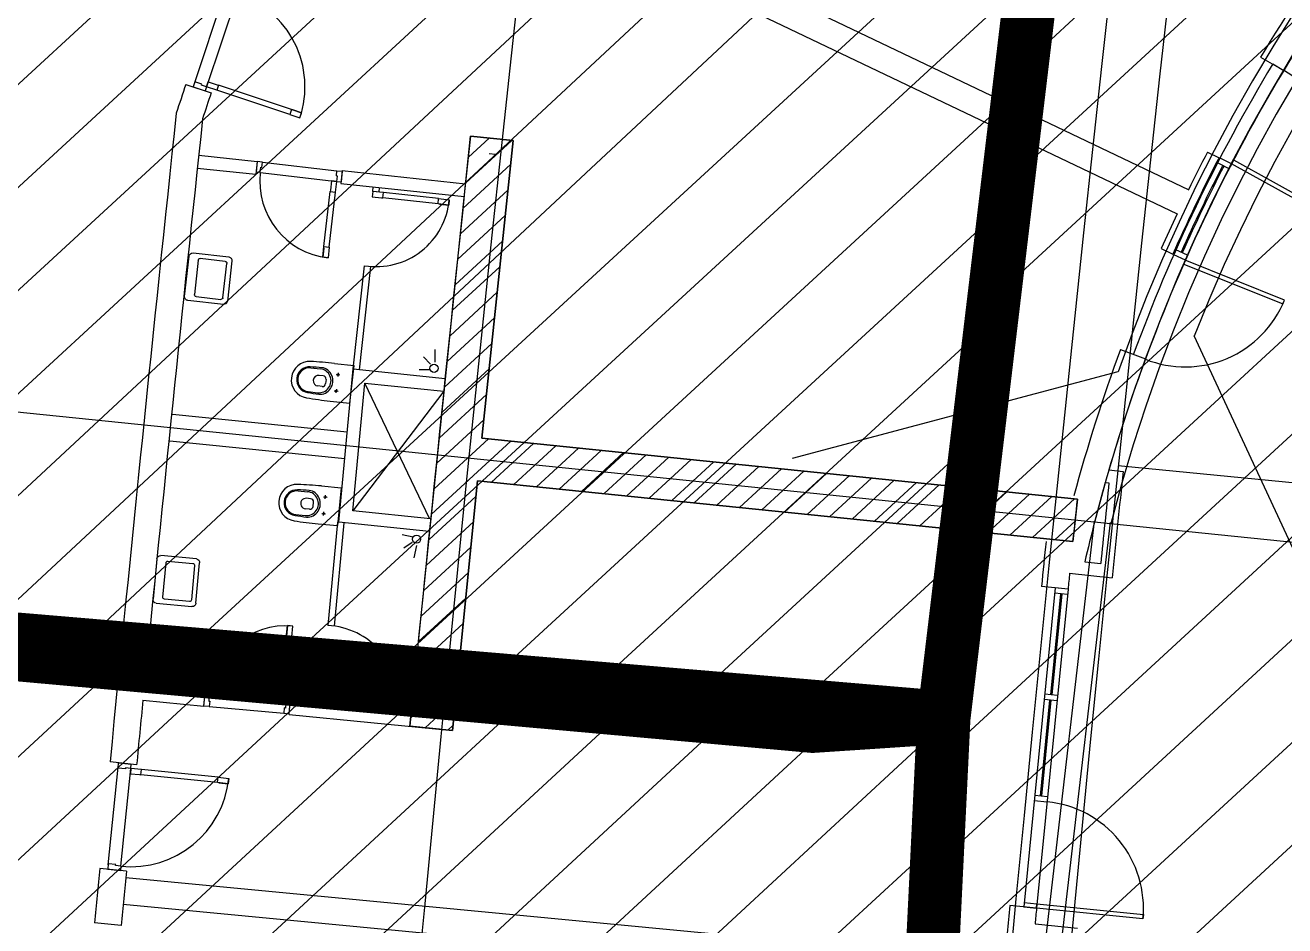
# Model space of a CAD drawing. Extents: x -678889171 to 586587, y -792238163 to 335485.
# Drawn here: x -678771950 to -678760169, y -791989199 to -791980772 of the extents above; entities that cross this region are included whole.
import ezdxf
from ezdxf.enums import TextEntityAlignment as Align

# ---------------------------------------------------------------- set-up
doc = ezdxf.new("R2010")
doc.units = 0
doc.header["$MEASUREMENT"] = 0
for name, color, linetype in [('A-FLOR-PATT', 252, 'Continuous'), ('A-SITE-PATT', 252, 'Continuous'), ('A-WALL', 252, 'Continuous')]:
    doc.layers.add(name, color=color, linetype=linetype)
for name, color, linetype, lineweight in [('BASEMENT3 LAYOUT$0$A-TABL-TEXT', 252, 'Continuous', 30), ('BASEMENT3 LAYOUT$0$HATCH11', 252, 'Continuous', 15), ('BASEMENT3 LAYOUT$0$HATCH2', 252, 'Continuous', 15), ('BASEMENT3 LAYOUT$0$HATCH7', 252, 'Continuous', 15)]:
    doc.layers.add(name, color=color, linetype=linetype, lineweight=lineweight)
doc.styles.add('Ground floor Towers$0$$Bas01-Rname$0$EN-SC', font='swissc.ttf')
doc.styles.add('Ground floor Towers$0$$Bas01-Rname$0$EN-SCL', font='swisscl.ttf')
doc.styles.add('Ground floor Towers$0$04-Ground Floor$0$V2-lower ground$0$LEVEL  FOR LICENSE LOWER GR$0$$LG- LEVEL$0$AR-SR', font='sarb.shx')

# ---------------------------------------------------------------- blocks, each defined once
blk = doc.blocks.new('A$C61C61320')
at = {"layer": 'BASEMENT3 LAYOUT$0$HATCH11'}
h = blk.add_hatch(dxfattribs=at)
h.set_pattern_fill('JIS_WOOD', color=256, scale=1000, style=0)
h.set_pattern_definition([(45, (-55979.95959305647, -92778.05480168064), (-499.9999991609842, 499.9999991609843), [])])
edge = h.paths.add_edge_path()
edge.add_line((-21467.74319023453, -134455.7384705361), (-52625.22989511769, -137297.8907696561))
edge.add_arc((469730.797268165, -78930.5305383486), 525606.8567419754, 175.7647423383216, 186.3757064635938, ccw=False)
edge.add_arc((-39265.1562679424, -44102.43736154633), 15691.08979022459, 0.9729785529091828, 165.2727067888424, ccw=False)
edge.add_arc((542230.0773749191, -76004.92878418005), 566720.1514529854, 176.7459500062832, 185.9199427217102)
at = {"layer": 'BASEMENT3 LAYOUT$0$HATCH2'}
h = blk.add_hatch(dxfattribs=at)
h.set_pattern_fill('JIS_WOOD', color=256, scale=1000, style=0)
h.set_pattern_definition([(45, (-845211.5632561638, -471074.8112416068), (-499.9999991609842, 499.9999991609843), [])])
edge = h.paths.add_edge_path()
edge.add_line((-87728.88771757309, -14436.92520058164), (11085.99286301623, -14077.61977391216))
edge.add_line((11085.9928630162, -14077.61977391216), (11086.00013759563, -61296.12011963065))
edge.add_line((11086.00013759569, -61296.12011963065), (-23868.16462742418, -60220.57708285929))
edge.add_line((-23868.16462742421, -60220.57708285929), (-23388.15647815715, -47455.2645226442))
edge.add_arc((-38984.06513334403, -44366.02445463254), 15898.9235792472, 348.7958745272753, 525.9866040010601)
edge.add_line((-54409.82303213701, -40516.12001080933), (-55179.78612954497, -49076.3717473704))
edge.add_line((-55179.78612954495, -49076.3717473704), (-87616.00626249687, -47227.09333388295))
edge.add_line((-87616.00626249681, -47227.09333388295), (-87728.88771757303, -14436.92520058164))
at = {"layer": 'BASEMENT3 LAYOUT$0$HATCH7'}
h = blk.add_hatch(dxfattribs=at)
h.set_pattern_fill('JIS_WOOD', color=256, scale=1000, style=0)
h.set_pattern_definition([(45, (-95575.72641586163, -175160.5677797335), (-499.9999991609842, 499.9999991609843), [])])
edge = h.paths.add_edge_path()
edge.add_line((-93671.42387769371, -154054.9431899884), (-93352.28011348587, -174711.9075518902))
edge.add_line((-93352.28011348587, -174711.9075518902), (-49398.28305342048, -174321.9428492732))
edge.add_arc((-49194.7644366367, -173977.2776182104), 400.2673467584944, 239.4389137010584, 436.7722825904112)
edge.add_line((-49103.17453308101, -173587.6300358392), (-49353.17453308101, -169321.0603725039))
edge.add_arc((765187.6152318742, -69570.4512780355), 820625.9088071947, 178.5717505264322, 186.9818142228341, ccw=False)
edge.add_line((-55183.34322072996, -49116.28952082794), (-86992.42594180122, -47875.38068783496))
edge.add_line((-86992.42594180116, -47875.38068783496), (-86999.8191618316, -136404.81269691))
edge.add_line((-86999.81916183163, -136404.81269691), (-87007.19406194473, -152784.6622732603))
edge.add_line((-87007.19406194473, -152784.6622732603), (-93671.42387769371, -154054.9431899884))
at = {"layer": 'BASEMENT3 LAYOUT$0$A-TABL-TEXT', "const_width": 500, "elevation": 212771.999991763}
blk.add_lwpolyline([(-55177.9904923368, -49002.55585763077), (-54541.06010160525, -40908.81723323351, -0.4123632474485285), (-36062.28517638973, -28707.6033656245)], format="xyb", dxfattribs=at)
at = {"layer": 'BASEMENT3 LAYOUT$0$A-TABL-TEXT', "const_width": 500}
blk.add_lwpolyline([(-93352.28011348587, -174516.9252005816), (-47927.38834524783, -174323.9099120742, -0.04910831258971037), (-55178.17453308101, -49001.92520058164), (-88972.05165299936, -47526.12244615683)], format="xyb", dxfattribs=at)
blk.add_lwpolyline([(-88972.05165299936, -47526.12244615683), (-56400.42352081719, -49133.16288274137), (-55178.17453308101, -49001.92520058164)], dxfattribs=at)
blk = doc.blocks.new('2')
at = {"layer": 'BASEMENT3 LAYOUT$0$A-TABL-TEXT', "const_width": 500, "elevation": 212771.999991763}
blk.add_lwpolyline([(62742.86580925656, 183194.8048470006), (63379.79619998811, 191288.5434713978, -0.4123632474485285), (81858.57112520363, 203489.7573390068)], format="xyb", dxfattribs=at)
at = {"layer": 'BASEMENT3 LAYOUT$0$A-TABL-TEXT', "const_width": 500}
blk.add_lwpolyline([(24568.57618810749, 57680.4355040497), (69993.46795634553, 57873.45079255712, -0.04910831258971037), (62742.68176851235, 183195.4355040497), (28948.804648594, 184671.2382584745)], format="xyb", dxfattribs=at)
blk.add_lwpolyline([(28948.804648594, 184671.2382584745), (61520.43278077617, 183064.19782189), (62742.68176851235, 183195.4355040497)], dxfattribs=at)
blk = doc.blocks.new('GR')
at = {"layer": 'A-FLOR-PATT'}
for p, q in [((26618.96307469231, 206860.6816046859), (34729.27404533423, 203384.4132558206)), ((26520.61232921985, 206630.8400205776), (34629.0638985672, 203155.3686544535)), ((25651.91007026314, 204891.084531714, -6.574195595121092e-08), (25396.92650033495, 204007.1256078572, -6.574195595121092e-08)), ((25767.2090603314, 204857.8258052017, -6.574195595121092e-08), (25512.2254904032, 203973.8668813448, -6.574195595121092e-08)), ((35349.39748034748, 204651.8328961796), (35570.61208709466, 204535.3047894221)), ((35466.02040989546, 204593.441794973, 1.488461722580064e-07), (35571.30498032064, 204535.8643755243, 1.479190342348887e-07)), ((25316.68640044038, 203988.6404809622, -6.574195595121094e-08), (25556.69629218946, 203918.6744044494, -6.574195595121094e-08)), ((25399.69806087771, 204016.7338570296, -6.574195595121092e-08), (25385.84025816422, 203968.6926111678, -6.574195595121092e-08)), ((25385.84025816422, 203968.6926111678, -6.574195595121092e-08), (25501.13924823241, 203935.4338846554, -6.574195595121092e-08)), ((25466.95580508412, 203997.3329332307, -6.574195595121092e-08), (25399.69806087771, 204016.7338570296, -6.574195595121092e-08)), ((25464.18424454141, 203987.7246840583, -6.574195595121092e-08), (25466.95580508412, 203997.3329332307, -6.574195595121092e-08)), ((25512.2254904032, 203973.8668813448, -6.574195595121092e-08), (25464.18424454141, 203987.7246840583, -6.574195595121092e-08)), ((25512.2254904032, 203973.8668813448, -6.574195595121092e-08), (25501.13924823241, 203935.4338846554, -6.574195595121092e-08)), ((25512.2254904032, 203973.8668813448, -6.574195595121092e-08), (25526.08329311669, 204021.9081272066, -6.574195595121092e-08)), ((25608.30798212677, 203946.1512759179, -6.574195595121092e-08), (25512.2254904032, 203973.8668813448, -6.574195595121092e-08)), ((25526.08329311669, 204021.9081272066, -6.574195595121092e-08), (25609.67506091619, 203997.7955504851, -6.574195595121092e-08)), ((25622.16578484025, 203994.1925217797, -6.574195595121092e-08), (25608.30798212677, 203946.1512759179, -6.574195595121092e-08)), ((26300.10192253647, 203746.5989168436, -6.574195595121092e-08), (25608.30798212677, 203946.1512759179, -6.574195595121092e-08)), ((25609.67506091619, 203997.7955504851, -6.574195595121092e-08), (25622.16578484025, 203994.1925217797, -6.574195595121092e-08)), ((26313.95972524996, 203794.6401627054, -6.574195595121092e-08), (25622.16578484025, 203994.1925217797, -6.574195595121092e-08)), ((26313.95972524996, 203794.6401627054, -6.574195595121092e-08), (26300.10192253647, 203746.5989168436, -6.574195595121092e-08)), ((26300.10192253647, 203746.5989168436, -6.574195595121092e-08), (26396.18441426003, 203718.8833114166, -6.574195595121092e-08)), ((26410.04221697352, 203766.9245572784, -6.574195595121092e-08), (26313.95972524996, 203794.6401627054, -6.574195595121092e-08)), ((26410.04221697352, 203766.9245572784, -6.574195595121092e-08), (26326.45044917402, 203791.0371339999, -6.574195595121092e-08)), ((26326.45044917402, 203791.0371339999, -6.574195595121092e-08), (26410.04221697352, 203766.9245572784, -6.574195595121092e-08)), ((26396.18441426003, 203718.8833114166, -6.574195595121092e-08), (26410.04221697352, 203766.9245572784, -6.574195595121092e-08)), ((34889.34818850685, 203742.8102617834), (34999.64552603102, 203695.3928861613)), ((35118.56946254278, 203642.2904258154, 2.175255374017379e-06), (35009.09499908883, 203691.4365533603, 4.810829676843426e-08)), ((27889.29756909339, 201878.8577702939, -6.574195595121094e-08), (27997.24634466367, 203612.5995698221, -6.574195595121094e-08)), ((27970.15810725655, 203175.6836526786, -6.574195595121094e-08), (28383.24076390371, 203588.7663093258, -6.574195595121094e-08)), ((27984.99722878332, 203415.0291772321, -6.574195595121094e-08), (28171.79038381274, 203601.8223322615, -6.574195595121094e-08)), ((28396.49792576922, 203587.9477446614, -6.574195595121094e-08), (27997.2463446637, 203612.5995698221, -6.574195595121094e-08)), ((27997.24634466367, 203612.5995698221, -6.574195595121094e-08), (28396.49792576919, 203587.9477446614, -6.574195595121094e-08)), ((28217.4231492769, 200793.6700365212, -6.574195595121094e-08), (28396.49792576922, 203587.9477446614, -6.574195595121094e-08)), ((28396.49792576919, 203587.9477446614, -6.574195595121094e-08), (28217.42314927687, 200793.6700365212, -6.574195595121094e-08)), ((35098.09190940001, 203596.6760660449, 2.171769487684828e-06), (34988.61744594591, 203645.8221935896, 4.462241043587695e-08)), ((35118.74673959915, 203644.3949870893, -1.204310603594496e-07), (35136.76200915845, 203680.1084308144, -1.204310603594496e-07)), ((36011.5828387387, 203194.0132456973, -1.204310603594496e-07), (35118.74673959915, 203644.3949870893, -1.204310603594496e-07)), ((35136.76200915845, 203680.1084308144, -1.204310603594496e-07), (36029.59810829805, 203229.7266894224, -1.204310603594496e-07)), ((28177.46824219518, 203458.2349011116), (28236.53759658394, 203453.8681701193)), ((25464.06016340789, 203330.65308213, -6.574195595121094e-08), (26013.68319388296, 203294.5750677696, -6.574195595121094e-08)), ((27955.3189857298, 202936.3381281251, -6.574195595121094e-08), (28382.0887858822, 203363.1079282775, -6.574195595121094e-08)), ((26013.68319388296, 203294.5750677696, -6.574195595121094e-08), (26005.73588062068, 203174.8384908201, -6.574195595121094e-08)), ((26014.00522932272, 203294.5539289188, -1.314839119024219e-07), (26006.6327979201, 203194.8260629274, -1.314839119024219e-07)), ((26063.86916231844, 203290.8677132175, -1.314839119024219e-07), (26014.00522932272, 203294.5539289188, -1.314839119024219e-07)), ((26046.52394431668, 203191.8770903664, -1.314839119024219e-07), (26050.21016001798, 203241.7410233621, -1.314839119024219e-07)), ((26050.21016001798, 203241.7410233621, -1.314839119024219e-07), (26060.18294661713, 203241.0037802218, -1.314839119024219e-07)), ((26060.18294661713, 203241.0037802218, -1.314839119024219e-07), (26063.86916231844, 203290.8677132175, -1.314839119024219e-07)), ((26063.86916231843, 203290.8677132175, -1.314839119024219e-07), (26761.96422425846, 203239.2606933992, -1.314839119024219e-07)), ((26758.27800855716, 203189.3967604036, -1.314839119024219e-07), (26761.96422425846, 203239.2606933992, -1.314839119024219e-07)), ((26761.96422425846, 203239.2606933992, -1.314839119024219e-07), (26811.82815725419, 203235.5744776979, -1.314839119024219e-07)), ((26811.96543931865, 203242.1747193169, -6.574195595121094e-08), (26804.01812605637, 203122.4381423675, -6.574195595121094e-08)), ((26811.82815725419, 203235.5744776979, -1.314839119024219e-07), (26804.45572585158, 203135.8466117065, -1.314839119024219e-07)), ((26811.96543931865, 203242.1747193169, -6.574195595121094e-08), (27969.45169347196, 203166.1957239258, -6.574195595121094e-08)), ((25456.21142275739, 203210.9100347382, -6.574195595121094e-08), (26005.73588062068, 203174.8384908201, -6.574195595121094e-08)), ((26046.52394431668, 203191.8770903664, -1.314839119024219e-07), (26006.6327979201, 203194.8260629274, -1.314839119024219e-07)), ((26046.52394431668, 203191.8770903664, -1.314839119024219e-07), (26764.564579455, 203138.7955842676, -1.314839119024219e-07)), ((26714.70064645929, 203142.4817999689, -1.314839119024219e-07), (26708.28663113901, 203055.7185565563, -1.314839119024219e-07)), ((26764.564579455, 203138.7955842676, -1.314839119024219e-07), (26714.70064645929, 203142.4817999689, -1.314839119024219e-07)), ((26757.19214805239, 203039.0677182761, -1.314839119024219e-07), (26764.564579455, 203138.7955842676, -1.314839119024219e-07)), ((26768.25079515631, 203188.6595172633, -1.314839119024219e-07), (26758.27800855716, 203189.3967604036, -1.314839119024219e-07)), ((26764.564579455, 203138.7955842676, -1.314839119024219e-07), (26768.25079515631, 203188.6595172633, -1.314839119024219e-07)), ((26764.564579455, 203138.7955842676, -1.314839119024219e-07), (26804.45572585158, 203135.8466117065, -1.314839119024219e-07)), ((26804.01812605637, 203122.4381423675, -6.574195595121094e-08), (27958.95447831777, 203046.6265260561, -6.574195595121094e-08)), ((27104.23324136687, 203059.6138874091), (27107.19269486822, 203102.5373452014)), ((27164.09113619881, 203055.4868513884), (27167.0641715907, 203098.6072988292)), ((27940.47986420302, 202696.9926035716, -6.574195595121094e-08), (28366.71581669681, 203123.2285560654, -6.574195595121094e-08)), ((26668.99157176307, 202524.169030822, -1.314839119024219e-07), (26707.32821505667, 203042.7539339774, -1.314839119024219e-07)), ((26708.28663113901, 203055.7185565563, -1.314839119024219e-07), (26707.32821505667, 203042.7539339774, -1.314839119024219e-07)), ((26707.32821505667, 203042.7539339774, -1.314839119024219e-07), (26757.19214805239, 203039.0677182761, -1.314839119024219e-07)), ((26718.85550475879, 202520.4828151207, -1.314839119024219e-07), (26757.19214805239, 203039.0677182761, -1.314839119024219e-07)), ((27104.23324136673, 203059.613887409), (27100.7940446828, 203009.7323083826)), ((27100.7940446828, 203009.7323083826), (27187.58799218875, 203003.7481061526)), ((27203.99639941956, 203052.7354940411), (27104.23324136673, 203059.613887409)), ((27164.09113619881, 203055.4868513884), (27104.23324136687, 203059.6138874091)), ((27187.58799218875, 203003.7481061526), (27200.55720273562, 203002.8539150147)), ((27200.55720273562, 203002.8539150147), (27203.99639941956, 203052.7354940411)), ((27719.3256246102, 202967.0862695018), (27200.55720273562, 203002.8539150147)), ((27722.76482129413, 203016.9678485282), (27203.99639941956, 203052.7354940411)), ((27719.3256246102, 202967.0862695018), (27722.76482129413, 203016.9678485282)), ((27722.76482129413, 203016.9678485282), (27822.52797934694, 203010.0894551604)), ((27822.52797934694, 203010.0894551604), (27819.08878266301, 202960.207876134)), ((-9155, 202890), (42282.05624129201, 199732.6784210786)), ((27819.08878266301, 202960.207876134), (27719.3256246102, 202967.0862695018)), ((27819.08878266301, 202960.207876134), (27732.29483515705, 202966.192078364)), ((27732.29483515705, 202966.192078364), (27819.08878266301, 202960.207876134)), ((27925.64074267627, 202457.6470790181, -6.574195595121094e-08), (28351.34284751138, 202883.3491838532, -6.574195595121094e-08)), ((34494.36836481044, 202824.1204666632), (34604.71718342944, 202776.6809590616)), ((34724.68934460585, 202726.3115945327, 1.79955973659578e-08), (34613.01505389046, 202770.2303011758, 1.794208041180287e-08)), ((34742.98880570717, 202772.8425489975, 2.125226411190677e-08), (34631.3145149917, 202816.7612556405, 2.119874715774652e-08)), ((27910.80162114953, 202218.3015544646, -6.574195595121094e-08), (28335.969878326, 202643.4698116411, -6.574195595121094e-08)), ((34723.68188923136, 202725.9146224204, -1.916330220784782e-07), (34710.25001403067, 202688.23724554, -1.916330220784782e-07)), ((34710.25001403067, 202688.23724554, -1.916330220784782e-07), (35652.18444193392, 202352.4403628315, -1.916330220784782e-07)), ((35665.6163171346, 202390.117739712, -1.916330220784782e-07), (34723.68188923136, 202725.9146224204, -1.916330220784782e-07)), ((26661.61914036047, 202424.4411648306, -1.314839119024219e-07), (26668.99157176308, 202524.169030822, -1.314839119024219e-07)), ((26661.61914036047, 202424.4411648306, -1.314839119024219e-07), (26668.03315568074, 202511.2044082431, -1.314839119024219e-07)), ((26668.03315568074, 202511.2044082431, -1.314839119024219e-07), (26661.61914036047, 202424.4411648306, -1.314839119024219e-07)), ((26668.99157176308, 202524.169030822, -1.314839119024219e-07), (26718.8555047588, 202520.4828151207, -1.314839119024219e-07)), ((26718.8555047588, 202520.4828151207, -1.314839119024219e-07), (26711.48307335619, 202420.7549491292, -1.314839119024219e-07)), ((26711.48307335619, 202420.7549491292, -1.314839119024219e-07), (26661.61914036047, 202424.4411648306, -1.314839119024219e-07)), ((27895.96249962275, 201978.9560299112, -6.574195595121094e-08), (28320.59690914056, 202403.590439429, -6.574195595121094e-08)), ((35652.18444193392, 202352.4403628315, -1.916330220784782e-07), (35665.6163171346, 202390.117739712, -1.916330220784782e-07)), ((26989.23621555451, 201391.7147359511), (27056.06771815155, 202361.0285567618)), ((27049.09411038621, 201387.5876999303), (27115.92561298325, 202356.9015207411)), ((27881.123378096, 201739.6105053577, -6.574195595121094e-08), (28305.22393995518, 202163.7110672168, -6.574195595121094e-08)), ((27866.28425656923, 201500.2649808042, -6.574195595121094e-08), (28289.85097076977, 201923.8316950047, -6.574195595121094e-08)), ((36745, 198305), (34835, 202020)), ((36745, 198305), (34835, 202020)), ((27653.46969737794, 198073.2558886045, -6.574195595121094e-08), (27889.29756909339, 201878.8577702939, -6.574195595121094e-08)), ((34151.24176299542, 201864.8013418095), (34389.17298705762, 201788.0636879097)), ((27851.44513504245, 201260.9194562507, -6.574195595121094e-08), (28274.47800158439, 201683.9523227926, -6.574195595121094e-08)), ((27753.61077858932, 201486.4212336854), (27748.68765196486, 201603.9193228749)), ((34135, 201655), (31125, 200720)), ((34135, 201655), (31125, 200720)), ((27710.03363634528, 201466.6042677909), (27641.07466968192, 201530.790126953)), ((26592.8862142404, 201386.0794490531), (26681.20066720162, 201380.3717189849)), ((26811.81522088722, 201436.6142863728), (26995.60780271814, 201423.7370479316)), ((26831.50370258867, 201334.9896856007), (26866.41811078036, 201332.5434434573)), ((26850.18402775622, 201351.2237686247), (26847.73778561282, 201316.3093604331)), ((26914.23827972719, 199953.4744099492), (26989.25703359949, 201391.5802172789)), ((26970.79591812075, 201069.6051934159), (26995.60780271814, 201423.7370479316)), ((26989.25703359949, 201391.5802172789), (27850.63866123075, 201338.6822062792)), ((27709.60167380923, 201414.3158439498), (27605.15461016382, 201409.9395504848)), ((27836.60601351573, 201021.5739316972, -6.574195595121094e-08), (28259.10503239895, 201444.0729505804, -6.574195595121094e-08)), ((26705.05908285407, 201216.4373154824), (26666.06858328754, 201219.1691447808)), ((26711.99243201481, 201315.3947238429), (26673.00193244827, 201318.1265531412)), ((26739.82228862762, 201283.3713092699), (26737.08249742701, 201244.2671720952)), ((27040.26929099694, 200065.9608260304), (27102.7849192239, 201264.3823321385)), ((27843.1795289512, 201218.9142133011), (27040.26929099694, 200065.9608260304)), ((27760.288521021, 200021.7439726312), (27102.7849192239, 201264.3823321385)), ((27102.7849192239, 201264.3823321385), (27843.17952895144, 201218.9142133011)), ((26577.26000803359, 201163.0517559594), (26665.50753772366, 201156.3888520901)), ((26820.67034452502, 201180.3687350375), (26855.58475271671, 201177.9224928941)), ((26839.35066969257, 201196.6028180616), (26836.90442754917, 201161.6884098699)), ((27821.76689198895, 200782.2284071437, -6.574195595121094e-08), (28243.73206321354, 201204.1935783683, -6.574195595121094e-08)), ((26787.00333628983, 201082.4824318571), (26970.79591812075, 201069.6051934159)), ((26958.25970127031, 200797.362887167), (25318.41756125445, 200898.0666690654)), ((27806.92777046221, 200542.8828825902, -6.574195595121094e-08), (28228.35909402816, 200964.3142061562, -6.574195595121094e-08)), ((27777.24952740865, 200064.1918334832, -6.574195595121094e-08), (28489.98926633701, 200776.9315724116, -6.574195595121094e-08)), ((27792.08864893543, 200303.5373580367, -6.574195595121094e-08), (28278.47226138393, 200789.9209704852, -6.574195595121094e-08)), ((33806.95159173143, 200450.4134269677, -6.574195595121094e-08), (28217.4231492769, 200793.6700365212, -6.574195595121094e-08)), ((28217.42314927687, 200793.6700365212, -6.574195595121094e-08), (33806.9515917314, 200450.4134269677, -6.574195595121094e-08)), ((28323.93507244223, 200386.37097549, -6.574195595121094e-08), (28701.5062712901, 200763.9421743379, -6.574195595121094e-08)), ((28535.44698784204, 200373.3764878632, -6.574195595121094e-08), (28913.02327624318, 200750.9527762643, -6.574195595121094e-08)), ((113820, 196230), (34175.18813875422, 200776.8610822483)), ((26945.23561205637, 200547.6917400611), (25303.09376508693, 200648.5367484727)), ((28746.95890324182, 200360.3820002362, -6.574195595121094e-08), (29124.5402811963, 200737.9633781907, -6.574195595121094e-08)), ((28958.4708186416, 200347.3875126092, -6.574195595121094e-08), (29336.05728614936, 200724.973980117, -6.574195595121094e-08)), ((29169.98273404135, 200334.3930249823, -6.574195595121094e-08), (29547.57429110244, 200711.9845820434, -6.574195595121094e-08)), ((29381.4946494411, 200321.3985373553, -6.574195595121094e-08), (29759.09129605553, 200698.9951839697, -6.574195595121094e-08)), ((29593.00656484091, 200308.4040497284, -6.574195595121094e-08), (29970.60830100864, 200686.0057858961, -6.574195595121094e-08)), ((29804.51848024072, 200295.4095621014, -6.574195595121094e-08), (30182.1253059617, 200673.0163878224, -6.574195595121094e-08)), ((30016.03039564047, 200282.4150744745, -6.574195595121094e-08), (30393.64231091479, 200660.0269897488, -6.574195595121094e-08)), ((30227.54231104025, 200269.4205868475, -6.574195595121094e-08), (30605.15931586787, 200647.0375916752, -6.574195595121094e-08)), ((30439.05422644006, 200256.4260992206, -6.574195595121094e-08), (30816.67632082093, 200634.0481936015, -6.574195595121094e-08)), ((30650.56614183984, 200243.4316115937, -6.574195595121094e-08), (31028.19332577405, 200621.0587955279, -6.574195595121094e-08)), ((34089.17954568093, 200735.1548676027), (34222.17851671495, 200726.9873135141)), ((30862.07805723962, 200230.4371239667, -6.574195595121094e-08), (31239.71033072716, 200608.0693974542, -6.574195595121094e-08)), ((31073.58997263937, 200217.4426363398, -6.574195595121094e-08), (31451.22733568025, 200595.0799993806, -6.574195595121094e-08)), ((31285.10188803918, 200204.4481487128, -6.574195595121094e-08), (31662.7443406333, 200582.0906013069, -6.574195595121094e-08)), ((31496.61380343896, 200191.4536610859, -6.574195595121094e-08), (31874.26134558639, 200569.1012032333, -6.574195595121094e-08)), ((31708.12571883874, 200178.4591734589, -6.574195595121094e-08), (32085.77835053951, 200556.1118051597, -6.574195595121094e-08)), ((31919.63763423852, 200165.464685832, -6.574195595121094e-08), (32297.29535549259, 200543.122407086, -6.574195595121094e-08)), ((32131.14954963833, 200152.4701982051, -6.574195595121094e-08), (32508.81236044565, 200530.1330090124, -6.574195595121094e-08)), ((32342.66146503811, 200139.4757105781, -6.574195595121094e-08), (32720.32936539876, 200517.1436109387, -6.574195595121094e-08)), ((32554.17338043786, 200126.4812229511, -6.574195595121094e-08), (32931.84637035182, 200504.1542128651, -6.574195595121094e-08)), ((34060.2794484204, 200616.7035783542), (34094.96074145974, 200614.5737773899)), ((28053.05664901392, 198048.4940390162, -6.574195595121094e-08), (28192.92715307992, 200394.4196037858, -6.574195595121094e-08)), ((28192.92715307989, 200394.4196037858, -6.574195595121094e-08), (28053.05664901389, 198048.4940390162, -6.574195595121094e-08)), ((28192.92715307992, 200394.4196037858, -6.574195595121094e-08), (33780.91161496672, 200051.115091544, -6.574195595121094e-08)), ((33780.9116149667, 200051.115091544, -6.574195595121094e-08), (28192.92715307989, 200394.4196037858, -6.574195595121094e-08)), ((32765.68529583764, 200113.4867353242, -6.574195595121094e-08), (33143.36337530494, 200491.1648147915, -6.574195595121094e-08)), ((32977.19721123742, 200100.4922476972, -6.574195595121094e-08), (33354.88038025805, 200478.1754167178, -6.574195595121094e-08)), ((33188.7091266372, 200087.4977600703, -6.574195595121094e-08), (33566.39738521111, 200465.1860186442, -6.574195595121094e-08)), ((33400.22104203701, 200074.5032724433, -6.574195595121094e-08), (33777.91439016422, 200452.1966205706, -6.574195595121094e-08)), ((33806.9515917314, 200450.4134269677, -6.574195595121094e-08), (33780.9116149667, 200051.115091544, -6.574195595121094e-08)), ((26738.07920686864, 200285.8107719051), (26922.06639170417, 200276.1024135347)), ((26922.06639170417, 200276.1024135347), (26903.36031053521, 199921.5955976238)), ((26520.05348053019, 200231.5110261516), (26608.45317268004, 200227.3259082101)), ((26640.35999801226, 200162.889139396), (26601.32821457947, 200164.9487096956)), ((26759.51588009046, 200184.5405154869), (26794.46725630703, 200182.6962539632)), ((26776.0694374369, 200166.1426966168), (26777.9136989606, 200201.0940728333)), ((27762.41040588194, 199824.8463089298, -6.574195595121094e-08), (28184.11055110057, 200246.5464541484, -6.574195595121094e-08)), ((33329.62193897789, 191745.0178004838), (33975, 200250)), ((33480, 191740), (34125, 200245)), ((33611.73295743679, 200061.5087848164, -6.574195595121094e-08), (33793.44048360141, 200243.216310981, -6.574195595121094e-08)), ((26635.13283392223, 200063.8269530908), (26596.10105048944, 200065.8865233904)), ((26666.67195198531, 200092.2044799704), (26668.73752489186, 200131.3500213329)), ((26767.90199354623, 200011.3580305149), (26769.74625506993, 200046.3094067314)), ((27769.18014535032, 200021.1979321464), (27040.26929099694, 200065.9608260304)), ((26508.27263089259, 200008.2471871876), (26596.62186850572, 200003.1058840893)), ((26719.37312569969, 199931.3039559941), (26903.36031053521, 199921.5955976238)), ((26751.34843619979, 200029.755849385), (26786.29981241636, 200027.9115878613)), ((26900.95484637461, 199954.1569140857), (26848.67905983742, 198983.9492172002)), ((26960.86794060504, 199950.9287350733), (26908.59215406785, 198980.7210381877)), ((27761.83940088536, 199901.4226688949), (26914.23827972719, 199953.4744099492)), ((27747.57128435516, 199585.5007843763, -6.574195595121094e-08), (28169.87617213299, 200007.8056721541, -6.574195595121094e-08)), ((27613.14186656535, 199843.5818183311), (27510.01512163326, 199860.7053555927)), ((33899.06693589065, 199865.1720110278), (34048.37640109868, 199856.0028187887)), ((27607.17257900145, 199791.6334452537), (27530.87801098539, 199736.367700973)), ((27647.99747273002, 199766.6332949446), (27628.73428965721, 199650.6205029049)), ((27732.73216282841, 199346.1552598228, -6.574195595121094e-08), (28155.64179316541, 199769.0648901598, -6.574195595121094e-08)), ((33761.63532012759, 199753.3857135517), (34160.88333202933, 199728.8676311442)), ((33632.89145507667, 199612.3549366891), (33459.73702194504, 196617.3561817166)), ((33752.69140989636, 199605.4288392896), (33503.11027432093, 199619.9060786245)), ((33752.69140527552, 199605.4287593639), (33579.53697214381, 196610.4300043914)), ((33749.8054980799, 199555.5121134955), (33630.00554787827, 199562.4382907718)), ((33752.69140527835, 199605.428759413), (33632.89145507667, 199612.3549366891)), ((27717.89304130164, 199106.8097352693, -6.574195595121094e-08), (28141.40741419786, 199530.3241081655, -6.574195595121094e-08)), ((33683.7873363652, 199559.3289221897), (33628.95509920685, 198610.9126497817)), ((33695.76733138537, 199558.636304462), (33640.93509422702, 198610.220032054)), ((27703.05391977486, 198867.4642107158, -6.574195595121094e-08), (28127.17303523028, 199291.5833261712, -6.574195595121094e-08)), ((27688.21479824808, 198628.1186861623, -6.574195595121094e-08), (28112.93865626273, 199052.842544177, -6.574195595121094e-08)), ((26466.76992477418, 198868.1265931641, -1.314839119024219e-07), (26441.36452247718, 198348.7475740134, -1.314839119024219e-07)), ((26471.65557906208, 198968.0071737699, -1.314839119024219e-07), (26466.76992477419, 198868.1265931641, -1.314839119024219e-07)), ((26466.76992477419, 198868.1265931641, -1.314839119024219e-07), (26516.71021507714, 198865.6837660201, -1.314839119024219e-07)), ((26471.65557906208, 198968.0071737699, -1.314839119024219e-07), (26467.40505983162, 198881.1110686428, -1.314839119024219e-07)), ((26467.40505983162, 198881.1110686428, -1.314839119024219e-07), (26471.65557906208, 198968.0071737699, -1.314839119024219e-07)), ((26521.59586936503, 198965.564346626, -1.314839119024219e-07), (26471.65557906208, 198968.0071737699, -1.314839119024219e-07)), ((26516.71021507713, 198865.6837660201, -1.314839119024219e-07), (26491.30481278013, 198346.3047468695, -1.314839119024219e-07)), ((26516.71021507714, 198865.6837660201, -1.314839119024219e-07), (26521.59586936503, 198965.564346626, -1.314839119024219e-07)), ((27673.37567672136, 198388.7731616088, -6.574195595121094e-08), (28098.70427729515, 198814.1017621826, -6.574195595121094e-08)), ((27658.53655519456, 198149.4276370553, -6.574195595121094e-08), (28084.4698983276, 198575.3609801883, -6.574195595121094e-08)), ((33692.08735411125, 198557.1791951478), (33572.28740390964, 198564.105372424)), ((33574.12286204721, 197662.4963773516), (33626.06919198799, 198560.9960038655)), ((33694.97326130972, 198607.0958410651), (33575.1733111081, 198614.0220183414)), ((33586.10285706705, 197661.8037596192), (33638.04918700823, 198560.3033861379)), ((25156.85302444908, 198336.2121111904, -6.574195595121094e-08), (25728.88224473831, 198303.5022670336, -6.574195595121094e-08)), ((25722.11888945144, 198183.6929824479, -6.574195595121094e-08), (25728.88224473831, 198303.5022670336, -6.574195595121094e-08)), ((25722.44109159954, 198183.6745582456, -1.314839119024219e-07), (25727.32674588742, 198283.5551388515, -1.314839119024219e-07)), ((25767.27897812978, 198281.6008771363, -1.314839119024219e-07), (25727.32674588742, 198283.5551388515, -1.314839119024219e-07)), ((25767.27897812978, 198281.6008771363, -1.314839119024219e-07), (25764.83615098584, 198231.6605868334, -1.314839119024219e-07)), ((25767.27897812978, 198281.6008771363, -1.314839119024219e-07), (26486.41915849224, 198246.4241662635, -1.314839119024219e-07)), ((26436.47886818929, 198248.8669934075, -1.314839119024219e-07), (26440.72938741975, 198335.7630985346, -1.314839119024219e-07)), ((26440.72938741975, 198335.7630985346, -1.314839119024219e-07), (26441.36452247718, 198348.7475740134, -1.314839119024219e-07)), ((26441.36452247718, 198348.7475740134, -1.314839119024219e-07), (26491.30481278013, 198346.3047468695, -1.314839119024219e-07)), ((26491.30481278013, 198346.3047468695, -1.314839119024219e-07), (26486.41915849224, 198246.4241662635, -1.314839119024219e-07)), ((26811.00385410002, 198284.7196692727), (26808.68896136991, 198241.7566285805)), ((26811.00385410002, 198284.7196692727), (26813.69400327707, 198334.647247798)), ((26910.85901115071, 198279.3393709186), (26811.00385410002, 198284.7196692727)), ((26870.91694833068, 198281.4914902602), (26811.00385410002, 198284.7196692727)), ((26813.69400327707, 198334.647247798), (26900.56798991116, 198329.96638823)), ((26870.91694833068, 198281.4914902602), (26868.59143180815, 198238.3312782607)), ((26900.56798991116, 198329.96638823), (26913.54916032775, 198329.2669494439)), ((26913.54916032775, 198329.2669494439), (26910.85901115071, 198279.3393709186)), ((27430.10582781416, 198251.3618194774), (26910.85901115071, 198279.3393709186)), ((27432.7959769912, 198301.2893980027), (26913.54916032775, 198329.2669494439)), ((27432.7959769912, 198301.2893980027), (27430.10582781416, 198251.3618194774)), ((27532.65113404185, 198295.9090996486), (27432.7959769912, 198301.2893980027)), ((27532.65113404185, 198295.9090996486), (27445.77714740777, 198300.5899592167)), ((27445.77714740777, 198300.5899592167), (27532.65113404185, 198295.9090996486)), ((27529.96098486481, 198245.9815211233), (27532.65113404185, 198295.9090996486)), ((27797.91983478426, 198064.3045136183, -6.574195595121094e-08), (28070.23551936005, 198336.6201981941, -6.574195595121094e-08)), ((25149.99104552218, 198216.4084661137, -6.574195595121094e-08), (25722.11888945144, 198183.6929824479, -6.574195595121094e-08)), ((25772.38138190249, 198181.2317311017, -1.314839119024219e-07), (25722.44109159954, 198183.6745582456, -1.314839119024219e-07)), ((25764.83615098584, 198231.6605868334, -1.314839119024219e-07), (25774.82420904643, 198231.1720214046, -1.314839119024219e-07)), ((25774.82420904643, 198231.1720214046, -1.314839119024219e-07), (25772.38138190249, 198181.2317311017, -1.314839119024219e-07)), ((25772.38138190248, 198181.2317311017, -1.314839119024219e-07), (26471.54544614375, 198147.0321510865, -1.314839119024219e-07)), ((26486.41915849224, 198246.4241662635, -1.314839119024219e-07), (26436.47886818929, 198248.8669934075, -1.314839119024219e-07)), ((26473.9882732877, 198196.9724413894, -1.314839119024219e-07), (26471.54544614375, 198147.0321510865, -1.314839119024219e-07)), ((26471.54544614375, 198147.0321510865, -1.314839119024219e-07), (26521.48573644671, 198144.5893239425, -1.314839119024219e-07)), ((26483.97633134829, 198196.4838759606, -1.314839119024219e-07), (26473.9882732877, 198196.9724413894, -1.314839119024219e-07)), ((26486.41915849223, 198246.4241662635, -1.314839119024219e-07), (26483.97633134829, 198196.4838759606, -1.314839119024219e-07)), ((26486.41915849223, 198246.4241662635, -1.314839119024219e-07), (26526.3713907346, 198244.4699045484, -1.314839119024219e-07)), ((26520.81438230255, 198138.0218800404, -6.574195595121094e-08), (26527.57773758942, 198257.831164626, -6.574195595121094e-08)), ((26521.48573644671, 198144.5893239425, -1.314839119024219e-07), (26526.3713907346, 198244.4699045484, -1.314839119024219e-07)), ((26527.57773758942, 198257.831164626, -6.574195595121094e-08), (27660.89167703056, 198193.0258696777, -6.574195595121094e-08)), ((27430.10582781416, 198251.3618194774), (27529.96098486481, 198245.9815211233)), ((26520.81438230255, 198138.0218800404, -6.574195595121094e-08), (28053.17019962806, 198050.3985241002, -6.574195595121094e-08)), ((28053.05664901389, 198048.4940390162, -6.574195595121094e-08), (27653.46969737794, 198073.2558886045, -6.574195595121094e-08)), ((27653.81268481645, 198073.234633881, -6.574195595121094e-08), (28053.05664901392, 198048.4940390162, -6.574195595121094e-08)), ((28009.3257089282, 198051.2039847355, -6.574195595121094e-08), (28056.00114039247, 198097.8794161998, -6.574195595121094e-08)), ((25115.56730275367, 197609.0248750925), (24866.10529644925, 197625.6183082325)), ((24887.21840903015, 196662.5221362557), (24943.50803966169, 197580.7984985142)), ((24942.89619585055, 197570.8172337071), (24945.95541490661, 197620.7235577429)), ((25012.76504950056, 197566.5343270286), (24942.89619585055, 197570.8172337071)), ((24945.95541490661, 197620.7235577429), (25065.73059259241, 197613.3814320083)), ((25006.99358671602, 196655.1800105211), (25063.28321734756, 197573.4563727797)), ((25013.37689331177, 197576.5155918357), (25012.76504950056, 197566.5343270286)), ((25063.28321734756, 197573.4563727797), (25013.37689331177, 197576.5155918357)), ((25063.28321734756, 197573.4563727797), (25060.2239982915, 197523.5500487439)), ((25063.28321734756, 197573.4563727797), (25065.73059259241, 197613.3814320083)), ((25163.09586541914, 197567.3379346676), (25063.28321734756, 197573.4563727797)), ((25160.03664636308, 197517.4316106318), (25163.09586541914, 197567.3379346676)), ((25881.74693153454, 197523.2851802603), (25163.09586541914, 197567.3379346676)), ((33517.45516632248, 197615.6891000408), (33637.25511652126, 197608.7629227155)), ((33520.34107354134, 197665.605745957), (33640.14102374013, 197658.6795686317)), ((25060.2239982915, 197523.5500487439), (25147.06100211377, 197518.2270075863)), ((25147.06100211377, 197518.2270075863), (25160.03664636308, 197517.4316106318)), ((25878.68771247848, 197473.3788562245), (25160.03664636308, 197517.4316106318)), ((25878.68771247848, 197473.3788562245), (25881.74693153455, 197523.2851802603)), ((25978.50036055006, 197467.2604181124), (25878.68771247848, 197473.3788562245)), ((25881.74693153455, 197523.2851802603), (25981.55957960612, 197517.1667421481)), ((25978.50036055006, 197467.2604181124), (25891.66335672779, 197472.5834592699)), ((25891.66335672779, 197472.5834592699), (25978.50036055006, 197467.2604181124)), ((25981.55957960612, 197517.1667421481), (25978.50036055006, 197467.2604181124)), ((25060.30096883903, 196610.4912132057), (24810.83439431831, 196627.0849502092)), ((24887.83025284144, 196672.5034010628), (24884.77103378537, 196622.597077027)), ((24884.77103378537, 196622.597077027), (25004.54621147117, 196615.2549512925)), ((24957.69910649144, 196668.2204943843), (24887.83025284144, 196672.5034010628)), ((24957.08726268023, 196658.2392295772), (24957.69910649144, 196668.2204943843)), ((25006.99358671602, 196655.1800105211), (24957.08726268023, 196658.2392295772)), ((25006.99358671602, 196655.1800105211), (25004.54621147117, 196615.2549512925)), ((33579.53697293461, 196610.4300297385), (33329.95559893514, 196624.9072829035)), ((33459.73702194504, 196617.3561817166), (33579.53697214382, 196610.4300043914)), ((33462.16506554977, 196658.5394068951), (33581.96501574861, 196651.6132295698)), ((33579.53375011688, 196610.4301947291), (33581.89259454158, 196650.3605823177)), ((33581.89259454158, 196650.3605823177), (34580.15229073256, 196591.3894718751)), ((25057.02436910965, 196550.3394093728), (33301.24392055778, 196101.6141758999)), ((34577.79344630782, 196551.4590842864), (33579.53375011688, 196610.4301947291)), ((34580.15229073256, 196591.3894718751), (34577.79344630782, 196551.4590842864)), ((33571.36432995694, 196462.3221076402), (33970.77780679718, 196440.6660255615)), ((25043.43721194346, 196300.7089041052), (33287.65676339159, 195851.9836706324)), ((25032.74765645047, 196101.196116472), (24783.22662449337, 196116.8238721993))]:
    blk.add_line(p, q, dxfattribs=at)
at = {"layer": 'A-FLOR-PATT', "extrusion": (-4.219955670362115e-17, 2.985450356655616e-18, -1)}
for p, q in [((25448.63915058842, 202415.2880275551), (25783.08324913948, 202391.6274412493)), ((25386.01335095626, 202005.1730313059), (25412.82868210273, 202384.2096763303)), ((25500.04205952422, 202350.029845103), (25477.17015942873, 202026.7338831702)), ((25752.05816275277, 202349.0066103012), (25517.94729376701, 202365.5690207152)), ((25744.72543826955, 202007.8054141256), (25767.59733836516, 202331.1013760585)), ((25814.16160036402, 202355.8169727635), (25787.34626921755, 201976.7803277391)), ((25751.53580073186, 201945.7019765143), (25417.0917021808, 201969.3625628201)), ((25492.709335041, 202008.8286489273), (25726.82020402676, 201992.2662385133))]:
    blk.add_line(p, q, dxfattribs=at)
at = {"layer": 'A-FLOR-PATT', "extrusion": (-4.224776011221162e-17, 2.200514784138302e-18, -1)}
for p, q in [((25595.93015868537, 199556.1448793208), (25261.1040337148, 199573.584616623)), ((25225.87744748755, 199541.845977856), (25206.1124118783, 199162.3763695562)), ((25296.8526899789, 199185.6279500228), (25313.71110270446, 199509.2932041612)), ((25331.32439581811, 199525.1625235447), (25565.70268329751, 199512.9547074331)), ((25581.57200268097, 199495.3414143195), (25564.71358995547, 199171.6761601811)), ((25607.90376184293, 199141.4486847934), (25627.66879745212, 199520.9182930932)), ((25237.85105064511, 199127.1497833286), (25572.67717561568, 199109.7100460264)), ((25547.10029684176, 199155.8068407978), (25312.72200936236, 199168.0146569094))]:
    blk.add_line(p, q, dxfattribs=at)
at = {"layer": 'A-FLOR-PATT'}
for centre, radius in [((27744.3486392421, 201429.0699596663), 38.24641586430791), ((26848.96090668452, 201333.766564529), 7.5), ((26838.12754862087, 201179.1456139658), 7.5), ((26776.99156819875, 200183.6183847251), 7.499999999999994), ((26768.82412430808, 200028.8337186231), 7.499999999999994), ((27645.82242483295, 199824.6869341376), 38.24641586430791)]:
    blk.add_circle(centre, radius, dxfattribs=at)
for centre, radius, start, end in [((632160.654919429, 163506.251165366), 613595.8226879981, 171.0737824436527, 189.9862451256833), ((632160.654919429, 163506.251165366), 605195.8226879981, 171.0737824436527, 190.1263033448895), ((632160.6549194276, 163506.2511653661), 599695.8226879967, 171.0616030214717, 190.2201678661017), ((632160.6549194327, 163506.2511653659), 599145.8226880017, 171.0631954506245, 190.2296506374575), ((49526.59955092936, 196905.9360870057), 23655.24608071568, 5.69885754428108, 152.2212887960275), ((49526.59955092927, 196905.9360870057), 23655.24608071568, 5.698857544488487, 152.2212887979112), ((49526.59955092936, 196905.9360870057), 16105.24608071568, 356.629771538797, 162.8497907589046), ((49526.59955092927, 196905.9360870057), 16105.24608071568, 356.629771538693, 162.8497907594026), ((49526.59955092936, 196905.9360870057), 15905.24608071568, 78.68823408398691, 167.8562218017305), ((49526.59955092936, 196905.9360870057), 15755.24608071568, 356.629771538797, 167.8129631575567), ((49526.59955092936, 196905.9360870057), 15555.24608071568, 356.629771538797, 160.8095075808868), ((49526.59955092927, 196905.9360870057), 15555.24608071568, 356.629771538693, 160.8095075811821), ((49526.59955092936, 196905.9360870057), 16155.24608071567, 146.4012521124994, 151.3494459599148), ((49526.59955092936, 196905.9360870057), 15905.24608071567, 147.4047036967786, 151.3357408532039), ((25512.2254904032, 203973.8668813448, -6.574195595121092e-08), 919.9999999997044, 343.9094577806206, 73.90945778099427), ((49526.1133229498, 196904.3391669824, 2.503271416406166e-08), 16025.24608071567, 151.3268870238224, 162.1338457905491), ((49526.1133229498, 196904.3391669824, 2.503271416406166e-08), 15905.24608071567, 151.3268870238224, 162.1338457905491), ((35118.74674538289, 203644.3949841718, -1.137835449021104e-07), 999.9999999999949, 333.2318214361628, 63.23182143597504), ((49462.5152739476, 196949.8101306047), 25150.86846790402, 163.7478937608603, 164.3931996955103), ((49462.5152739476, 196949.8101306047), 24900.86846790402, 163.7478937608603, 164.3338133703204), ((631655.199095778, 163537.7811679711), 607745.8226879981, 176.2093741444122, 176.7846513439991), ((50624.42703801271, 196433.9691443047), 17229.68577937391, 155.0739342746747, 158.3993666473105), ((49526.59955092936, 196905.9360870057), 16155.24608071567, 154.963319283423, 156.3555719146521), ((631655.199095778, 163537.7811679711), 607495.8226879981, 176.2118200378644, 176.7161993384836), ((690979.9548722793, 159728.1766978157, -6.574195595121094e-08), 664433.5289383148, 176.212978720461, 176.6915706961598), ((49526.1133229498, 196904.3391669824, 2.503271416406166e-08), 15971.24608071567, 155.1081639301873, 158.3490079369554), ((49526.1133229498, 196904.3391669824, 2.503271416406166e-08), 15959.24608071567, 155.1083115877011, 158.3488706970457), ((26764.564579455, 203138.7955842676, -1.314839119024219e-07), 719.9999999997038, 175.7720720531181, 265.7720720527485), ((49526.5995510281, 196905.9360869658), 16155.24608082213, 157.2422243205853, 158.5104599638464), ((27136.26981972168, 203043.6800153353, -3.542665253086039e-08), 687.079753292985, 263.3387229042406, 357.1977564228278), ((34723.68189533317, 202725.9146202452, -1.931030758567968e-07), 999.9999999999949, 250.3789969144709, 340.3789969153963), ((49526.53579098726, 196905.9520442264), 16155.18037049848, 162.1244187206799, 167.2216767591065), ((49526.59955082142, 196905.9360870347), 15905.2460806039, 162.1244342708666, 166.0690755505021), ((26585.67638429406, 201274.5233347922), 171.5000000000038, 89.20033695851187, 262.7840222032427), ((26532.2446902113, 197446.3962073222), 4000.000000000579, 85.99217958086143, 89.20033695849594), ((26585.67638429408, 201274.5233347922), 120.5, 89.20033696158872, 262.7840222001552), ((26585.67638429408, 201274.5233347922), 111.7888557810301, 86.30213811878183, 265.682221042944), ((26532.24469021243, 197446.3962073227), 3949, 87.61650161814612, 89.20033696158872), ((26673.95995929306, 201268.337836801), 112.2676204798005, 265.682221042944, 86.30213811878183), ((26692.31650573991, 201292.0662417737), 100, 52.27408268686705, 87.61650161814612), ((26673.95995929306, 201268.337836801), 130, 299.7102764746553, 52.27408268686705), ((26669.5352578679, 201268.647848961), 49.59999999999997, 85.99217958084739, 265.9921795808474), ((26707.15586183413, 201246.3639510754), 30, 265.9921795808474, 355.9921795814566), ((26709.89565303475, 201285.46808825), 30, 355.9921795814566, 85.99217958084739), ((27066.57386696449, 205072.7005109079), 4000.000000000666, 262.7840222032449, 265.9921795808795), ((27066.57386696462, 205072.7005109072), 3949, 262.7840222001552, 264.3678575369069), ((26688.82839299441, 201242.2815577254), 100, 264.3678575369069, 299.7102764746553), ((632160.6549194291, 163506.251165366), 599095.8226879981, 176.4380232096956, 176.5336603081275), ((49526.59955092936, 196905.9360870057), 15905.24608071567, 166.5082926609941, 169.2774062528511), ((632160.6549194291, 163506.251165366), 599215.8226879981, 176.4495069412216, 176.5221765766015), ((6055.126792189552, 202059.7320627324, -6.574195595121094e-08), 27798.44754974434, 355.8563997444094, 356.6811546139376), ((26514.7669676253, 200119.8472403563), 171.5000000000123, 90.18766131637447, 263.7713465611043), ((26527.30646130273, 196291.367775725), 4000.00000000064, 86.97950393873677, 90.18766131637128), ((26514.76696762532, 200119.8472403563), 120.4999999999999, 90.18766131938878, 263.771346558103), ((26514.76696762532, 200119.8472403563), 111.78885578103, 87.28946247678566, 266.6695454007022), ((26527.30646130293, 196291.3677757256), 3948.999999999997, 88.60382598274182, 90.18766131938878), ((26598.71463253445, 200115.417616543), 49.59999999999993, 86.97950393887069, 266.9795039388707), ((26603.14401891579, 200115.1838933606), 112.2676204798004, 266.6695454007022, 87.28946247678566), ((26621.08897091565, 200139.2250808879), 99.99999999999993, 53.26140704455226, 88.60382598274182), ((26638.77920242051, 200132.9308169246), 29.99999999999998, 356.9795039390459, 86.97950393887069), ((26603.14401891579, 200115.1838933606), 129.9999999999999, 300.6976008327069, 53.26140704455226), ((26636.71362951397, 200093.7852755621), 29.99999999999998, 266.9795039388707, 356.9795039390459), ((632160.6549194291, 163506.251165366), 599745.8226879981, 176.5073367826462, 176.547850135525), ((26930.14587126399, 203925.7469521743), 4000.000000000584, 263.7713465611254, 266.9795039387599), ((26930.1458712654, 203925.7469521735), 3948.999999999997, 263.771346558103, 265.3551819013863), ((26618.45922629115, 200089.3876838901), 99.99999999999993, 265.3551819013863, 300.6976008327069), ((632160.6549194291, 163506.251165366), 599495.8226879981, 176.533628402277, 176.5477949379367), ((26844.7493695837, 198296.6138197969, -3.542665253086035e-08), 687.0797532929839, 355.7739270973732, 89.63296061597298), ((26486.41915849224, 198246.4241662635, -1.314839119024219e-07), 719.9999999997044, 87.1996114670383, 177.1996114667996), ((631655.199095778, 163537.7811679711), 607495.8226879981, 176.7275171012181, 176.7848942273716), ((33579.53375658355, 196610.4301943471), 999.9999999999948, 356.6192428321118, 86.61924283252797), ((25063.28321734756, 197573.4563727797), 919.9999999997037, 266.492202273768, 356.4922022728975), ((631655.199095778, 163537.7811679711), 607745.8226879981, 176.8789330792419, 176.9271890564072), ((632160.6549194291, 163506.251165366), 599745.8226879981, 176.8344507492691, 176.8845395281156), ((631655.199095778, 163537.7811679711), 607495.8226879981, 176.879214766762, 176.9273190209022), ((632160.6549194291, 163506.251165366), 599495.8226879981, 176.8345150692867, 176.8486917625041)]:
    blk.add_arc(centre, radius, start, end, dxfattribs=at)
at = {"layer": 'A-FLOR-PATT', "extrusion": (-4.219955670362115e-17, 2.985450356655616e-18, -1)}
for centre, radius, start, end in [((-25446.27309195779, 202381.8436176998), 33.52799999999999, 4.046705661350877, 94.0467056551681), ((-25780.71719050885, 202358.183031394), 33.52799999999999, 94.0467056551681, 184.0467056613509), ((-25516.76426445181, 202348.8468157877), 16.764, 4.046705661350877, 94.0467056551681), ((-25750.87513343757, 202332.2844053737), 16.764, 94.0467056551681, 184.0467056613509), ((-25419.45776081132, 202002.8069726754), 33.52799999999999, 274.0467056551681, 4.046705661350877), ((-25493.8923643562, 202025.5508538549), 16.764, 274.0467056551681, 4.046705661350877), ((-25728.00323334197, 202008.9884434409), 16.764, 184.0467056613509, 274.0467056551681), ((-25753.90185936238, 201979.1463863696), 33.52799999999999, 184.0467056613509, 274.0467056551681)]:
    blk.add_arc(centre, radius, start, end, dxfattribs=at)
at = {"layer": 'A-FLOR-PATT', "extrusion": (-4.224776011221162e-17, 2.200514784138302e-18, -1)}
for centre, radius, start, end in [((-25259.36005998461, 199540.1020041257), 33.52799999999997, 2.981610822036472, 92.98161082203647), ((-25330.45240895299, 199508.4212172962), 16.76399999999999, 2.981610822036472, 92.98161082203647), ((-25564.83069643239, 199496.2134011845), 16.76399999999999, 92.98161082203647, 182.9816108220365), ((-25594.18618495518, 199522.6622668235), 33.52799999999997, 92.98161082203647, 182.9816108220365), ((-25239.59502437536, 199160.6323958259), 33.52799999999997, 272.9816108220365, 2.981610822036472), ((-25313.59399622749, 199184.7559631577), 16.76399999999999, 272.9816108220365, 2.981610822036472), ((-25547.97228370688, 199172.5481470461), 16.76399999999999, 182.9816108220365, 272.9816108220365), ((-25574.42114934593, 199143.1926585237), 33.52799999999997, 182.9816108220365, 272.9816108220365)]:
    blk.add_arc(centre, radius, start, end, dxfattribs=at)
at = {"layer": 'A-FLOR-PATT', "style": 'Ground floor Towers$0$04-Ground Floor$0$V2-lower ground$0$LEVEL  FOR LICENSE LOWER GR$0$$LG- LEVEL$0$AR-SR', "flags": 12}
for tag, p in [('L', (30296.07288644527, 72859.53473235783)), ('P', (30237.50458115668, 72203.99769414036))]:
    blk.add_attdef(tag, text='', height=500, dxfattribs=at).set_placement(p, align=Align.RIGHT)
at = {"layer": 'A-FLOR-PATT'}
for tag, p, height, style in [('N', (85492.25876324323, 56633.4995742733), 250, 'Ground floor Towers$0$$Bas01-Rname$0$EN-SC'), ('N', (89389.48149106537, 56633.4995742733), 250, 'Ground floor Towers$0$$Bas01-Rname$0$EN-SC'), ('N', (94597.61363499537, 56633.4995742733), 250, 'Ground floor Towers$0$$Bas01-Rname$0$EN-SC'), ('AN', (85922.66280553787, 56313.08159666645), 200, 'Ground floor Towers$0$$Bas01-Rname$0$EN-SCL'), ('AN', (89819.88553336001, 56313.08159666645), 200, 'Ground floor Towers$0$$Bas01-Rname$0$EN-SCL'), ('AN', (95028.01767729002, 56313.08159666645), 200, 'Ground floor Towers$0$$Bas01-Rname$0$EN-SCL'), ('SN', (85299.47460008037, 56025.08594095582), 200, 'Ground floor Towers$0$$Bas01-Rname$0$EN-SCL'), ('F', (85927.04975899268, 56008.67972904726), 200, 'Ground floor Towers$0$$Bas01-Rname$0$EN-SCL'), ('SN', (89196.69732790251, 56025.08594095582), 200, 'Ground floor Towers$0$$Bas01-Rname$0$EN-SCL'), ('F', (89824.27248681482, 56008.67972904726), 200, 'Ground floor Towers$0$$Bas01-Rname$0$EN-SCL'), ('SN', (94404.82947183252, 56025.08594095582), 200, 'Ground floor Towers$0$$Bas01-Rname$0$EN-SCL'), ('F', (95032.40463074483, 56008.67972904726), 200, 'Ground floor Towers$0$$Bas01-Rname$0$EN-SCL')]:
    blk.add_attdef(tag, p, '', height=height, dxfattribs=dict(at, style=style))
at = {"layer": 'A-FLOR-PATT', "style": 'Ground floor Towers$0$$Bas01-Rname$0$EN-SCL', "width": 0.8}
for p in [(85305.16036184286, 56295.1433535593), (89202.383089665, 56295.1433535593), (94410.51523359501, 56295.1433535593)]:
    blk.add_attdef('FN', p, '', height=250, dxfattribs=at)

msp = doc.modelspace()

# ---------------------------------------------------------------- block references
at = {"layer": 'A-SITE-PATT', "rotation": 357.6731745000001}
for name, p in [('2', (-678833487.1858103, -792167746.3685482, -212772)), ('A$C61C61320', (-678706236.4347705, -791940527.995869, -212772))]:
    msp.add_blockref(name, p, dxfattribs=at)

# ---------------------------------------------------------------- next in the draw order: block references
at = {"layer": 'A-WALL', "rotation": 357.6731745000001}
msp.add_blockref('GR', (-678804025.0995113, -792184118.4910543, -212772), dxfattribs=at)

doc.saveas('drawing.dxf')
